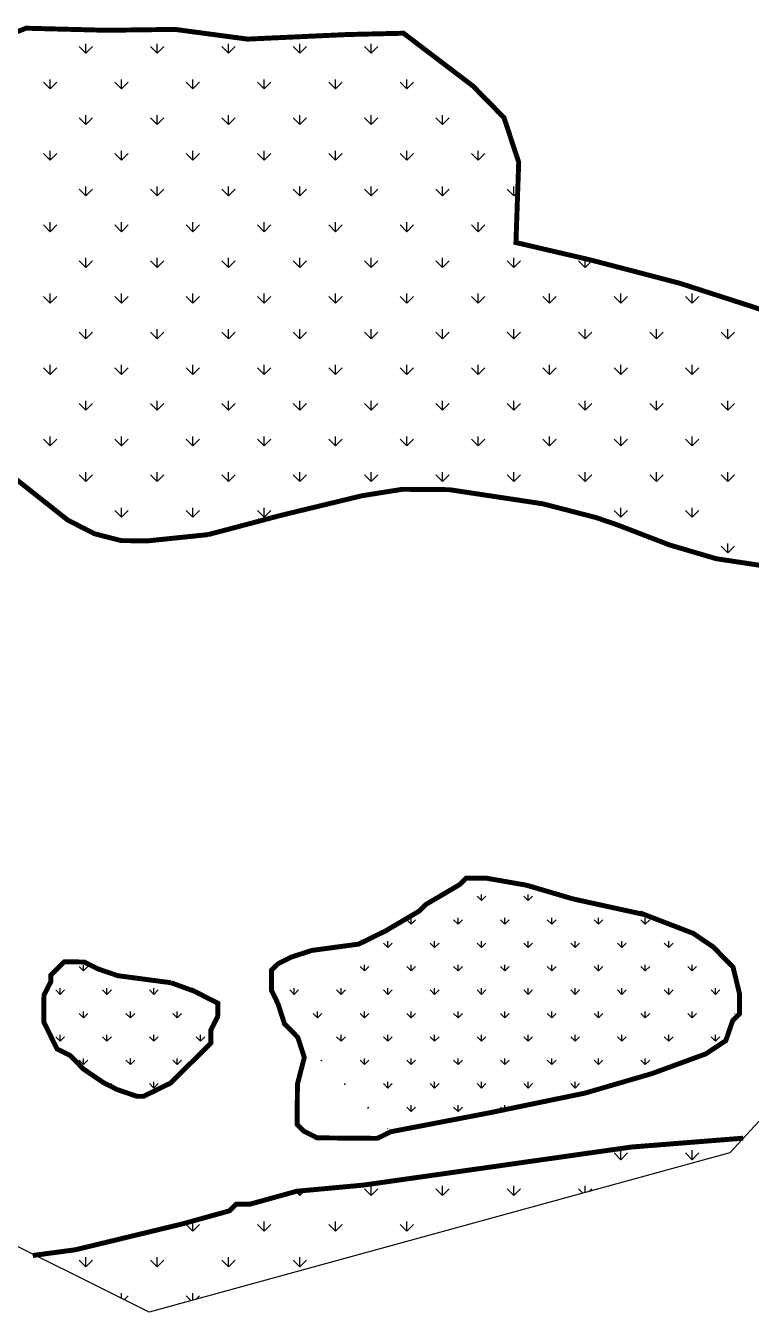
# Model space of a CAD drawing. Header units: metres. Extents: x 325786 to 333768, y 1808927 to 1815015.
# Drawn here: x 328727 to 329166, y 1808927 to 1809703 of the extents above; entities that cross this region are included whole.
import ezdxf

# ---------------------------------------------------------------- set-up
doc = ezdxf.new("R2010")
doc.units = ezdxf.units.M
doc.layers.add('MANGROOVES', color=112, linetype='Continuous')

msp = doc.modelspace()

# ---------------------------------------------------------------- linework, layer by layer
at = {"color": 3}
msp.add_lwpolyline([(330294.34, 1809420.5), (330205.8, 1809332.48), (330169.11, 1809296.01), (330052.66, 1809197.3), (329989, 1809161.42), (329940.66, 1809165.07), (329846.79, 1809149.6), (329332.14, 1809142.85), (329240.06, 1809117.34), (329152.68, 1809022.89), (328801.87, 1808926.59), (328591.05, 1809031.67)], dxfattribs=at)
at = {"layer": 'MANGROOVES', "linetype": 'Continuous'}
for p, q in [((328763.58, 1809686.85), (328759.54, 1809690.89)), ((328763.58, 1809686.84), (328763.58, 1809692.56)), ((328763.58, 1809686.85), (328767.63, 1809690.89)), ((328806.69, 1809686.85), (328802.65, 1809690.89)), ((328806.69, 1809686.84), (328806.69, 1809692.56)), ((328806.69, 1809686.85), (328810.73, 1809690.89)), ((328849.79, 1809686.85), (328845.75, 1809690.89)), ((328849.79, 1809686.84), (328849.79, 1809692.56)), ((328849.79, 1809686.85), (328853.84, 1809690.89)), ((328892.9, 1809686.85), (328888.86, 1809690.89)), ((328892.9, 1809686.84), (328892.9, 1809692.56)), ((328892.9, 1809686.85), (328896.94, 1809690.89)), ((328936.01, 1809686.85), (328931.96, 1809690.89)), ((328936.01, 1809686.84), (328936.01, 1809692.56)), ((328936.01, 1809686.85), (328940.05, 1809690.89)), ((328742.03, 1809665.29), (328742.03, 1809671.01)), ((328785.14, 1809665.29), (328785.14, 1809671.01)), ((328828.24, 1809665.29), (328828.24, 1809671.01)), ((328871.35, 1809665.29), (328871.35, 1809671.01)), ((328914.45, 1809665.29), (328914.45, 1809671.01)), ((328957.56, 1809665.29), (328957.56, 1809671.01)), ((328742.03, 1809665.29), (328737.99, 1809669.33)), ((328742.03, 1809665.29), (328746.07, 1809669.33)), ((328785.14, 1809665.29), (328781.1, 1809669.33)), ((328785.14, 1809665.29), (328789.18, 1809669.33)), ((328828.24, 1809665.29), (328824.2, 1809669.33)), ((328828.24, 1809665.29), (328832.28, 1809669.33)), ((328871.35, 1809665.29), (328867.31, 1809669.33)), ((328871.35, 1809665.29), (328875.39, 1809669.33)), ((328914.45, 1809665.29), (328910.41, 1809669.33)), ((328914.45, 1809665.29), (328918.49, 1809669.33)), ((328957.56, 1809665.29), (328953.52, 1809669.33)), ((328957.56, 1809665.29), (328961.6, 1809669.33)), ((328763.58, 1809643.74), (328759.54, 1809647.78)), ((328763.58, 1809643.74), (328763.58, 1809649.45)), ((328763.58, 1809643.74), (328767.63, 1809647.78)), ((328806.69, 1809643.74), (328802.65, 1809647.78)), ((328806.69, 1809643.74), (328806.69, 1809649.45)), ((328806.69, 1809643.74), (328810.73, 1809647.78)), ((328849.79, 1809643.74), (328845.75, 1809647.78)), ((328849.79, 1809643.74), (328849.79, 1809649.45)), ((328849.79, 1809643.74), (328853.84, 1809647.78)), ((328892.9, 1809643.74), (328888.86, 1809647.78)), ((328892.9, 1809643.74), (328892.9, 1809649.45)), ((328892.9, 1809643.74), (328896.94, 1809647.78)), ((328936.01, 1809643.74), (328931.96, 1809647.78)), ((328936.01, 1809643.74), (328936.01, 1809649.45)), ((328936.01, 1809643.74), (328940.05, 1809647.78)), ((328979.11, 1809643.74), (328975.07, 1809647.78)), ((328979.11, 1809643.74), (328979.11, 1809649.45)), ((328979.11, 1809643.74), (328983.15, 1809647.78)), ((328742.03, 1809622.19), (328737.99, 1809626.23)), ((328742.03, 1809622.19), (328742.03, 1809627.9)), ((328742.03, 1809622.19), (328746.07, 1809626.23)), ((328785.14, 1809622.19), (328781.1, 1809626.23)), ((328785.14, 1809622.19), (328785.14, 1809627.9)), ((328785.14, 1809622.19), (328789.18, 1809626.23)), ((328828.24, 1809622.19), (328824.2, 1809626.23)), ((328828.24, 1809622.19), (328828.24, 1809627.9)), ((328828.24, 1809622.19), (328832.28, 1809626.23)), ((328871.35, 1809622.19), (328867.31, 1809626.23)), ((328871.35, 1809622.19), (328871.35, 1809627.9)), ((328871.35, 1809622.19), (328875.39, 1809626.23)), ((328914.45, 1809622.19), (328910.41, 1809626.23)), ((328914.45, 1809622.19), (328914.45, 1809627.9)), ((328914.45, 1809622.19), (328918.49, 1809626.23)), ((328957.56, 1809622.19), (328953.52, 1809626.23)), ((328957.56, 1809622.19), (328957.56, 1809627.9)), ((328957.56, 1809622.19), (328961.6, 1809626.23)), ((329000.66, 1809622.19), (328996.62, 1809626.23)), ((329000.66, 1809622.19), (329000.66, 1809627.9)), ((329000.66, 1809622.19), (329004.7, 1809626.23)), ((328763.58, 1809600.63), (328759.54, 1809604.68)), ((328763.58, 1809600.63), (328763.58, 1809606.35)), ((328763.58, 1809600.63), (328767.63, 1809604.68)), ((328806.69, 1809600.63), (328802.65, 1809604.68)), ((328806.69, 1809600.63), (328806.69, 1809606.35)), ((328806.69, 1809600.63), (328810.73, 1809604.68)), ((328849.79, 1809600.63), (328845.75, 1809604.68)), ((328849.79, 1809600.63), (328849.79, 1809606.35)), ((328849.79, 1809600.63), (328853.84, 1809604.68)), ((328892.9, 1809600.63), (328888.86, 1809604.68)), ((328892.9, 1809600.63), (328892.9, 1809606.35)), ((328892.9, 1809600.63), (328896.94, 1809604.68)), ((328936.01, 1809600.63), (328931.96, 1809604.68)), ((328936.01, 1809600.63), (328936.01, 1809606.35)), ((328936.01, 1809600.63), (328940.05, 1809604.68)), ((328979.11, 1809600.63), (328975.07, 1809604.68)), ((328979.11, 1809600.63), (328979.11, 1809606.35)), ((328979.11, 1809600.63), (328983.15, 1809604.68)), ((329022.22, 1809600.63), (329018.17, 1809604.68)), ((329022.22, 1809600.63), (329022.22, 1809606.35)), ((329022.22, 1809600.63), (329024.53, 1809602.95)), ((328742.03, 1809579.08), (328742.03, 1809584.8)), ((328785.14, 1809579.08), (328785.14, 1809584.8)), ((328828.24, 1809579.08), (328828.24, 1809584.8)), ((328871.35, 1809579.08), (328871.35, 1809584.8)), ((328914.45, 1809579.08), (328914.45, 1809584.8)), ((328957.56, 1809579.08), (328957.56, 1809584.8)), ((329000.66, 1809579.08), (329000.66, 1809584.8)), ((328742.03, 1809579.08), (328737.99, 1809583.12)), ((328742.03, 1809579.08), (328746.07, 1809583.12)), ((328785.14, 1809579.08), (328781.1, 1809583.12)), ((328785.14, 1809579.08), (328789.18, 1809583.12)), ((328828.24, 1809579.08), (328824.2, 1809583.12)), ((328828.24, 1809579.08), (328832.28, 1809583.12)), ((328871.35, 1809579.08), (328867.31, 1809583.12)), ((328871.35, 1809579.08), (328875.39, 1809583.12)), ((328914.45, 1809579.08), (328910.41, 1809583.12)), ((328914.45, 1809579.08), (328918.49, 1809583.12)), ((328957.56, 1809579.08), (328953.52, 1809583.12)), ((328957.56, 1809579.08), (328961.6, 1809583.12)), ((329000.66, 1809579.08), (328996.62, 1809583.12)), ((329000.66, 1809579.08), (329004.7, 1809583.12)), ((328763.58, 1809557.53), (328759.54, 1809561.57)), ((328763.58, 1809557.53), (328763.58, 1809563.24)), ((328763.58, 1809557.53), (328767.63, 1809561.57)), ((328806.69, 1809557.53), (328802.65, 1809561.57)), ((328806.69, 1809557.53), (328806.69, 1809563.24)), ((328806.69, 1809557.53), (328810.73, 1809561.57)), ((328849.79, 1809557.53), (328845.75, 1809561.57)), ((328849.79, 1809557.53), (328849.79, 1809563.24)), ((328849.79, 1809557.53), (328853.84, 1809561.57)), ((328892.9, 1809557.53), (328888.86, 1809561.57)), ((328892.9, 1809557.53), (328892.9, 1809563.24)), ((328892.9, 1809557.53), (328896.94, 1809561.57)), ((328936.01, 1809557.53), (328931.96, 1809561.57)), ((328936.01, 1809557.53), (328936.01, 1809563.24)), ((328936.01, 1809557.53), (328940.05, 1809561.57)), ((328979.11, 1809557.53), (328975.07, 1809561.57)), ((328979.11, 1809557.53), (328979.11, 1809563.24)), ((328979.11, 1809557.53), (328983.15, 1809561.57)), ((329022.22, 1809557.53), (329018.17, 1809561.57)), ((329022.22, 1809557.53), (329022.22, 1809563.24)), ((329022.22, 1809557.53), (329026.26, 1809561.57)), ((329065.32, 1809557.53), (329061.28, 1809561.57)), ((329065.32, 1809557.53), (329065.32, 1809562.77)), ((329065.32, 1809557.53), (329069.36, 1809561.57)), ((328742.03, 1809535.98), (328737.99, 1809540.02)), ((328742.03, 1809535.98), (328742.03, 1809541.69)), ((328742.03, 1809535.98), (328746.07, 1809540.02)), ((328785.14, 1809535.98), (328781.1, 1809540.02)), ((328785.14, 1809535.98), (328785.14, 1809541.69)), ((328785.14, 1809535.98), (328789.18, 1809540.02)), ((328828.24, 1809535.98), (328824.2, 1809540.02)), ((328828.24, 1809535.98), (328828.24, 1809541.69)), ((328828.24, 1809535.98), (328832.28, 1809540.02)), ((328871.35, 1809535.98), (328867.31, 1809540.02)), ((328871.35, 1809535.98), (328871.35, 1809541.69)), ((328871.35, 1809535.98), (328875.39, 1809540.02)), ((328914.45, 1809535.98), (328910.41, 1809540.02)), ((328914.45, 1809535.98), (328914.45, 1809541.69)), ((328914.45, 1809535.98), (328918.49, 1809540.02)), ((328957.56, 1809535.98), (328953.52, 1809540.02)), ((328957.56, 1809535.98), (328957.56, 1809541.69)), ((328957.56, 1809535.98), (328961.6, 1809540.02)), ((329000.66, 1809535.98), (328996.62, 1809540.02)), ((329000.66, 1809535.98), (329000.66, 1809541.69)), ((329000.66, 1809535.98), (329004.7, 1809540.02)), ((329043.77, 1809535.98), (329039.73, 1809540.02)), ((329043.77, 1809535.98), (329043.77, 1809541.69)), ((329043.77, 1809535.98), (329047.81, 1809540.02)), ((329086.87, 1809535.98), (329082.83, 1809540.02)), ((329086.87, 1809535.98), (329086.87, 1809541.69)), ((329086.87, 1809535.98), (329090.91, 1809540.02)), ((329129.98, 1809535.98), (329125.94, 1809540.02)), ((329129.98, 1809535.98), (329129.98, 1809541.69)), ((329129.98, 1809535.98), (329134.02, 1809540.02)), ((328763.58, 1809514.42), (328759.54, 1809518.47)), ((328763.58, 1809514.42), (328763.58, 1809520.14)), ((328763.58, 1809514.42), (328767.63, 1809518.47)), ((328806.69, 1809514.42), (328802.65, 1809518.47)), ((328806.69, 1809514.42), (328806.69, 1809520.14)), ((328806.69, 1809514.42), (328810.73, 1809518.47)), ((328849.79, 1809514.42), (328845.75, 1809518.47)), ((328849.79, 1809514.42), (328849.79, 1809520.14)), ((328849.79, 1809514.42), (328853.84, 1809518.47)), ((328892.9, 1809514.42), (328888.86, 1809518.47)), ((328892.9, 1809514.42), (328892.9, 1809520.14)), ((328892.9, 1809514.42), (328896.94, 1809518.47)), ((328936.01, 1809514.42), (328931.96, 1809518.47)), ((328936.01, 1809514.42), (328936.01, 1809520.14)), ((328936.01, 1809514.42), (328940.05, 1809518.47)), ((328979.11, 1809514.42), (328975.07, 1809518.47)), ((328979.11, 1809514.42), (328979.11, 1809520.14)), ((328979.11, 1809514.42), (328983.15, 1809518.47)), ((329022.22, 1809514.42), (329018.17, 1809518.47)), ((329022.22, 1809514.42), (329022.22, 1809520.14)), ((329022.22, 1809514.42), (329026.26, 1809518.47)), ((329065.32, 1809514.42), (329061.28, 1809518.47)), ((329065.32, 1809514.42), (329065.32, 1809520.14)), ((329065.32, 1809514.42), (329069.36, 1809518.47)), ((329108.43, 1809514.42), (329104.39, 1809518.47)), ((329108.43, 1809514.42), (329108.43, 1809520.14)), ((329108.43, 1809514.42), (329112.47, 1809518.47)), ((329151.53, 1809514.42), (329147.49, 1809518.47)), ((329151.53, 1809514.42), (329151.53, 1809520.14)), ((329151.53, 1809514.42), (329155.57, 1809518.47)), ((328742.03, 1809492.87), (328737.99, 1809496.91)), ((328742.03, 1809492.87), (328742.03, 1809498.59)), ((328742.03, 1809492.87), (328746.07, 1809496.91)), ((328785.14, 1809492.87), (328781.1, 1809496.91)), ((328785.14, 1809492.87), (328785.14, 1809498.59)), ((328785.14, 1809492.87), (328789.18, 1809496.91)), ((328828.24, 1809492.87), (328824.2, 1809496.91)), ((328828.24, 1809492.87), (328828.24, 1809498.59)), ((328828.24, 1809492.87), (328832.28, 1809496.91)), ((328871.35, 1809492.87), (328867.31, 1809496.91)), ((328871.35, 1809492.87), (328871.35, 1809498.59)), ((328871.35, 1809492.87), (328875.39, 1809496.91)), ((328914.45, 1809492.87), (328910.41, 1809496.91)), ((328914.45, 1809492.87), (328914.45, 1809498.59)), ((328914.45, 1809492.87), (328918.49, 1809496.91)), ((328957.56, 1809492.87), (328953.52, 1809496.91)), ((328957.56, 1809492.87), (328957.56, 1809498.59)), ((328957.56, 1809492.87), (328961.6, 1809496.91)), ((329000.66, 1809492.87), (328996.62, 1809496.91)), ((329000.66, 1809492.87), (329000.66, 1809498.59)), ((329000.66, 1809492.87), (329004.7, 1809496.91)), ((329043.77, 1809492.87), (329039.73, 1809496.91)), ((329043.77, 1809492.87), (329043.77, 1809498.59)), ((329043.77, 1809492.87), (329047.81, 1809496.91)), ((329086.87, 1809492.87), (329082.83, 1809496.91)), ((329086.87, 1809492.87), (329086.87, 1809498.59)), ((329086.87, 1809492.87), (329090.91, 1809496.91)), ((329129.98, 1809492.87), (329125.94, 1809496.91)), ((329129.98, 1809492.87), (329129.98, 1809498.59)), ((329129.98, 1809492.87), (329134.02, 1809496.91)), ((328763.58, 1809471.32), (328763.58, 1809477.03)), ((328806.69, 1809471.32), (328806.69, 1809477.03)), ((328849.79, 1809471.32), (328849.79, 1809477.03)), ((328892.9, 1809471.32), (328892.9, 1809477.03)), ((328936.01, 1809471.32), (328936.01, 1809477.03)), ((328979.11, 1809471.32), (328979.11, 1809477.03)), ((329022.22, 1809471.32), (329022.22, 1809477.03)), ((329065.32, 1809471.32), (329065.32, 1809477.03)), ((329108.43, 1809471.32), (329108.43, 1809477.03)), ((329151.53, 1809471.32), (329151.53, 1809477.03)), ((328763.58, 1809471.32), (328759.54, 1809475.36)), ((328763.58, 1809471.32), (328767.63, 1809475.36)), ((328806.69, 1809471.32), (328802.65, 1809475.36)), ((328806.69, 1809471.32), (328810.73, 1809475.36)), ((328849.79, 1809471.32), (328845.75, 1809475.36)), ((328849.79, 1809471.32), (328853.84, 1809475.36)), ((328892.9, 1809471.32), (328888.86, 1809475.36)), ((328892.9, 1809471.32), (328896.94, 1809475.36)), ((328936.01, 1809471.32), (328931.96, 1809475.36)), ((328936.01, 1809471.32), (328940.05, 1809475.36)), ((328979.11, 1809471.32), (328975.07, 1809475.36)), ((328979.11, 1809471.32), (328983.15, 1809475.36)), ((329022.22, 1809471.32), (329018.17, 1809475.36)), ((329022.22, 1809471.32), (329026.26, 1809475.36)), ((329065.32, 1809471.32), (329061.28, 1809475.36)), ((329065.32, 1809471.32), (329069.36, 1809475.36)), ((329108.43, 1809471.32), (329104.39, 1809475.36)), ((329108.43, 1809471.32), (329112.47, 1809475.36)), ((329151.53, 1809471.32), (329147.49, 1809475.36)), ((329151.53, 1809471.32), (329155.57, 1809475.36)), ((328742.03, 1809449.77), (328737.99, 1809453.81)), ((328742.03, 1809449.77), (328742.03, 1809455.48)), ((328742.03, 1809449.77), (328746.07, 1809453.81)), ((328785.14, 1809449.77), (328781.1, 1809453.81)), ((328785.14, 1809449.77), (328785.14, 1809455.48)), ((328785.14, 1809449.77), (328789.18, 1809453.81)), ((328828.24, 1809449.77), (328824.2, 1809453.81)), ((328828.24, 1809449.77), (328828.24, 1809455.48)), ((328828.24, 1809449.77), (328832.28, 1809453.81)), ((328871.35, 1809449.77), (328867.31, 1809453.81)), ((328871.35, 1809449.77), (328871.35, 1809455.48)), ((328871.35, 1809449.77), (328875.39, 1809453.81)), ((328914.45, 1809449.77), (328910.41, 1809453.81)), ((328914.45, 1809449.77), (328914.45, 1809455.48)), ((328914.45, 1809449.77), (328918.49, 1809453.81)), ((328957.56, 1809449.77), (328953.52, 1809453.81)), ((328957.56, 1809449.77), (328957.56, 1809455.48)), ((328957.56, 1809449.77), (328961.6, 1809453.81)), ((329000.66, 1809449.77), (328996.62, 1809453.81)), ((329000.66, 1809449.77), (329000.66, 1809455.48)), ((329000.66, 1809449.77), (329004.7, 1809453.81)), ((329043.77, 1809449.77), (329039.73, 1809453.81)), ((329043.77, 1809449.77), (329043.77, 1809455.48)), ((329043.77, 1809449.77), (329047.81, 1809453.81)), ((329086.87, 1809449.77), (329082.83, 1809453.81)), ((329086.87, 1809449.77), (329086.87, 1809455.48)), ((329086.87, 1809449.77), (329090.91, 1809453.81)), ((329129.98, 1809449.77), (329125.94, 1809453.81)), ((329129.98, 1809449.77), (329129.98, 1809455.48)), ((329129.98, 1809449.77), (329134.02, 1809453.81)), ((328763.58, 1809428.21), (328759.54, 1809432.25)), ((328763.58, 1809428.21), (328763.58, 1809433.93)), ((328763.58, 1809428.21), (328767.63, 1809432.25)), ((328806.69, 1809428.21), (328802.65, 1809432.25)), ((328806.69, 1809428.21), (328806.69, 1809433.93)), ((328806.69, 1809428.21), (328810.73, 1809432.25)), ((328849.79, 1809428.21), (328845.75, 1809432.25)), ((328849.79, 1809428.21), (328849.79, 1809433.93)), ((328849.79, 1809428.21), (328853.84, 1809432.25)), ((328892.9, 1809428.21), (328888.86, 1809432.25)), ((328892.9, 1809428.21), (328892.9, 1809433.93)), ((328892.9, 1809428.21), (328896.94, 1809432.25)), ((328936.01, 1809428.21), (328931.96, 1809432.25)), ((328936.01, 1809428.21), (328936.01, 1809433.93)), ((328936.01, 1809428.21), (328940.05, 1809432.25)), ((328979.11, 1809428.21), (328975.07, 1809432.25)), ((328979.11, 1809428.21), (328979.11, 1809433.93)), ((328979.11, 1809428.21), (328983.15, 1809432.25)), ((329022.22, 1809428.21), (329018.17, 1809432.25)), ((329022.22, 1809428.21), (329022.22, 1809433.93)), ((329022.22, 1809428.21), (329026.26, 1809432.25)), ((329065.32, 1809428.21), (329061.28, 1809432.25)), ((329065.32, 1809428.21), (329065.32, 1809433.93)), ((329065.32, 1809428.21), (329069.36, 1809432.25)), ((329108.43, 1809428.21), (329104.39, 1809432.25)), ((329108.43, 1809428.21), (329108.43, 1809433.93)), ((329108.43, 1809428.21), (329112.47, 1809432.25)), ((329151.53, 1809428.21), (329147.49, 1809432.25)), ((329151.53, 1809428.21), (329151.53, 1809433.93)), ((329151.53, 1809428.21), (329155.57, 1809432.25)), ((328745.77, 1809410.39), (328746.07, 1809410.7)), ((328785.14, 1809406.66), (328781.1, 1809410.7)), ((328785.14, 1809406.66), (328785.14, 1809412.38)), ((328785.14, 1809406.66), (328789.18, 1809410.7)), ((328828.24, 1809406.66), (328824.2, 1809410.7)), ((328828.24, 1809406.66), (328828.24, 1809412.38)), ((328828.24, 1809406.66), (328832.28, 1809410.7)), ((328871.35, 1809406.66), (328867.31, 1809410.7)), ((328871.35, 1809406.66), (328871.35, 1809412.38)), ((328871.35, 1809406.66), (328875.39, 1809410.7)), ((329086.87, 1809406.66), (329082.83, 1809410.7)), ((329086.87, 1809406.66), (329086.87, 1809412.38)), ((329086.87, 1809406.66), (329090.91, 1809410.7)), ((329129.98, 1809406.66), (329125.94, 1809410.7)), ((329129.98, 1809406.66), (329129.98, 1809412.38)), ((329129.98, 1809406.66), (329134.02, 1809410.7)), ((329151.53, 1809385.11), (329151.53, 1809390.82)), ((329151.53, 1809385.11), (329147.49, 1809389.15)), ((329151.53, 1809385.11), (329155.57, 1809389.15)), ((329002.64, 1809175.13), (328999.99, 1809177.78)), ((329002.64, 1809175.13), (329002.64, 1809178.88)), ((329002.64, 1809175.13), (329005.29, 1809177.78)), ((329030.93, 1809175.13), (329028.28, 1809177.78)), ((329030.93, 1809175.13), (329030.93, 1809178.88)), ((329030.93, 1809175.13), (329033.58, 1809177.78)), ((329059.21, 1809175.13), (329058.21, 1809176.13)), ((329059.21, 1809175.13), (329059.21, 1809175.92)), ((329059.21, 1809175.13), (329059.87, 1809175.78)), ((328960.22, 1809160.98), (328957.57, 1809163.64)), ((328960.22, 1809160.98), (328960.22, 1809164.73)), ((328960.22, 1809160.98), (328962.87, 1809163.64)), ((328988.5, 1809160.98), (328985.85, 1809163.64)), ((328988.5, 1809160.98), (328988.5, 1809164.73)), ((328988.5, 1809160.98), (328991.15, 1809163.64)), ((329016.79, 1809160.98), (329014.13, 1809163.64)), ((329016.79, 1809160.98), (329016.79, 1809164.73)), ((329016.79, 1809160.98), (329019.44, 1809163.64)), ((329045.07, 1809160.98), (329042.42, 1809163.64)), ((329045.07, 1809160.98), (329045.07, 1809164.73)), ((329045.07, 1809160.98), (329047.72, 1809163.64)), ((329073.35, 1809160.98), (329070.7, 1809163.64)), ((329073.35, 1809160.98), (329073.35, 1809164.73)), ((329073.35, 1809160.98), (329076.01, 1809163.64)), ((329101.64, 1809160.98), (329098.99, 1809163.64)), ((329101.64, 1809160.98), (329101.64, 1809164.73)), ((329101.64, 1809160.98), (329104.29, 1809163.64)), ((328946.07, 1809146.84), (328943.42, 1809149.49)), ((328946.07, 1809146.84), (328946.07, 1809150.59)), ((328946.07, 1809146.84), (328948.73, 1809149.49)), ((328974.36, 1809146.84), (328971.71, 1809149.49)), ((328974.36, 1809146.84), (328974.36, 1809150.59)), ((328974.36, 1809146.84), (328977.01, 1809149.49)), ((329002.64, 1809146.84), (328999.99, 1809149.49)), ((329002.64, 1809146.84), (329002.64, 1809150.59)), ((329002.64, 1809146.84), (329005.29, 1809149.49)), ((329030.93, 1809146.84), (329028.28, 1809149.49)), ((329030.93, 1809146.84), (329030.93, 1809150.59)), ((329030.93, 1809146.84), (329033.58, 1809149.49)), ((329059.21, 1809146.84), (329056.56, 1809149.49)), ((329059.21, 1809146.84), (329059.21, 1809150.59)), ((329059.21, 1809146.84), (329061.86, 1809149.49)), ((329087.5, 1809146.84), (329084.84, 1809149.49)), ((329087.5, 1809146.84), (329087.5, 1809150.59)), ((329087.5, 1809146.84), (329090.15, 1809149.49)), ((329115.78, 1809146.84), (329113.13, 1809149.49)), ((329115.78, 1809146.84), (329115.78, 1809150.59)), ((329115.78, 1809146.84), (329118.43, 1809149.49)), ((328762.23, 1809132.7), (328759.58, 1809135.35)), ((328762.23, 1809132.7), (328762.23, 1809136.45)), ((328762.23, 1809132.7), (328764.88, 1809135.35)), ((328931.93, 1809132.7), (328929.28, 1809135.35)), ((328931.93, 1809132.7), (328931.93, 1809136.45)), ((328931.93, 1809132.7), (328934.58, 1809135.35)), ((328960.22, 1809132.7), (328957.57, 1809135.35)), ((328960.22, 1809132.7), (328960.22, 1809136.45)), ((328960.22, 1809132.7), (328962.87, 1809135.35)), ((328988.5, 1809132.7), (328985.85, 1809135.35)), ((328988.5, 1809132.7), (328988.5, 1809136.45)), ((328988.5, 1809132.7), (328991.15, 1809135.35)), ((329016.79, 1809132.7), (329014.13, 1809135.35)), ((329016.79, 1809132.7), (329016.79, 1809136.45)), ((329016.79, 1809132.7), (329019.44, 1809135.35)), ((329045.07, 1809132.7), (329042.42, 1809135.35)), ((329045.07, 1809132.7), (329045.07, 1809136.45)), ((329045.07, 1809132.7), (329047.72, 1809135.35)), ((329073.35, 1809132.7), (329070.7, 1809135.35)), ((329073.35, 1809132.7), (329073.35, 1809136.45)), ((329073.35, 1809132.7), (329076.01, 1809135.35)), ((329101.64, 1809132.7), (329098.99, 1809135.35)), ((329101.64, 1809132.7), (329101.64, 1809136.45)), ((329101.64, 1809132.7), (329104.29, 1809135.35)), ((329129.92, 1809132.7), (329127.27, 1809135.35)), ((329129.92, 1809132.7), (329129.92, 1809136.45)), ((329129.92, 1809132.7), (329132.57, 1809135.35)), ((328748.08, 1809118.56), (328745.43, 1809121.21)), ((328748.08, 1809118.56), (328748.08, 1809122.31)), ((328748.08, 1809118.56), (328750.74, 1809121.21)), ((328776.37, 1809118.56), (328773.72, 1809121.21)), ((328776.37, 1809118.56), (328776.37, 1809122.31)), ((328776.37, 1809118.56), (328779.02, 1809121.21)), ((328804.65, 1809118.56), (328802, 1809121.21)), ((328804.65, 1809118.56), (328804.65, 1809122.31)), ((328804.65, 1809118.56), (328807.3, 1809121.21)), ((328889.51, 1809118.56), (328886.85, 1809121.21)), ((328889.51, 1809118.56), (328889.51, 1809122.31)), ((328889.51, 1809118.56), (328892.16, 1809121.21)), ((328917.79, 1809118.56), (328915.14, 1809121.21)), ((328917.79, 1809118.56), (328917.79, 1809122.31)), ((328917.79, 1809118.56), (328920.44, 1809121.21)), ((328946.07, 1809118.56), (328943.42, 1809121.21)), ((328946.07, 1809118.56), (328946.07, 1809122.31)), ((328946.07, 1809118.56), (328948.73, 1809121.21)), ((328974.36, 1809118.56), (328971.71, 1809121.21)), ((328974.36, 1809118.56), (328974.36, 1809122.31)), ((328974.36, 1809118.56), (328977.01, 1809121.21)), ((329002.64, 1809118.56), (328999.99, 1809121.21)), ((329002.64, 1809118.56), (329002.64, 1809122.31)), ((329002.64, 1809118.56), (329005.29, 1809121.21)), ((329030.93, 1809118.56), (329028.28, 1809121.21)), ((329030.93, 1809118.56), (329030.93, 1809122.31)), ((329030.93, 1809118.56), (329033.58, 1809121.21)), ((329059.21, 1809118.56), (329056.56, 1809121.21)), ((329059.21, 1809118.56), (329059.21, 1809122.31)), ((329059.21, 1809118.56), (329061.86, 1809121.21)), ((329087.5, 1809118.56), (329084.84, 1809121.21)), ((329087.5, 1809118.56), (329087.5, 1809122.31)), ((329087.5, 1809118.56), (329090.15, 1809121.21)), ((329115.78, 1809118.56), (329113.13, 1809121.21)), ((329115.78, 1809118.56), (329115.78, 1809122.31)), ((329115.78, 1809118.56), (329118.43, 1809121.21)), ((329144.06, 1809118.56), (329141.41, 1809121.21)), ((329144.06, 1809118.56), (329144.06, 1809122.31)), ((329144.06, 1809118.56), (329146.72, 1809121.21)), ((328762.23, 1809104.42), (328759.58, 1809107.07)), ((328762.23, 1809104.42), (328762.23, 1809108.17)), ((328762.23, 1809104.42), (328764.88, 1809107.07)), ((328790.51, 1809104.42), (328787.86, 1809107.07)), ((328790.51, 1809104.42), (328790.51, 1809108.17)), ((328790.51, 1809104.42), (328793.16, 1809107.07)), ((328818.8, 1809104.42), (328816.14, 1809107.07)), ((328818.8, 1809104.42), (328818.8, 1809108.17)), ((328818.8, 1809104.42), (328821.45, 1809107.07)), ((328903.65, 1809104.42), (328901, 1809107.07)), ((328903.65, 1809104.42), (328903.65, 1809108.17)), ((328903.65, 1809104.42), (328906.3, 1809107.07)), ((328931.93, 1809104.42), (328929.28, 1809107.07)), ((328931.93, 1809104.42), (328931.93, 1809108.17)), ((328931.93, 1809104.42), (328934.58, 1809107.07)), ((328960.22, 1809104.42), (328957.57, 1809107.07)), ((328960.22, 1809104.42), (328960.22, 1809108.17)), ((328960.22, 1809104.42), (328962.87, 1809107.07)), ((328988.5, 1809104.42), (328985.85, 1809107.07)), ((328988.5, 1809104.42), (328988.5, 1809108.17)), ((328988.5, 1809104.42), (328991.15, 1809107.07)), ((329016.79, 1809104.42), (329014.13, 1809107.07)), ((329016.79, 1809104.42), (329016.79, 1809108.17)), ((329016.79, 1809104.42), (329019.44, 1809107.07)), ((329045.07, 1809104.42), (329042.42, 1809107.07)), ((329045.07, 1809104.42), (329045.07, 1809108.17)), ((329045.07, 1809104.42), (329047.72, 1809107.07)), ((329073.35, 1809104.42), (329070.7, 1809107.07)), ((329073.35, 1809104.42), (329073.35, 1809108.17)), ((329073.35, 1809104.42), (329076.01, 1809107.07)), ((329101.64, 1809104.42), (329098.99, 1809107.07)), ((329101.64, 1809104.42), (329101.64, 1809108.17)), ((329101.64, 1809104.42), (329104.29, 1809107.07)), ((329129.92, 1809104.42), (329127.27, 1809107.07)), ((329129.92, 1809104.42), (329129.92, 1809108.17)), ((329129.92, 1809104.42), (329132.57, 1809107.07)), ((329155.83, 1809106.79), (329155.55, 1809107.07)), ((328748.08, 1809090.27), (328745.43, 1809092.92)), ((328748.08, 1809090.27), (328748.08, 1809094.02)), ((328748.08, 1809090.27), (328750.74, 1809092.92)), ((328776.37, 1809090.27), (328773.72, 1809092.92)), ((328776.37, 1809090.27), (328776.37, 1809094.02)), ((328776.37, 1809090.27), (328779.02, 1809092.92)), ((328804.65, 1809090.27), (328802, 1809092.92)), ((328804.65, 1809090.27), (328804.65, 1809094.02)), ((328804.65, 1809090.27), (328807.3, 1809092.92)), ((328832.94, 1809090.27), (328830.29, 1809092.92)), ((328832.94, 1809090.27), (328832.94, 1809094.02)), ((328832.94, 1809090.27), (328835.59, 1809092.92)), ((328891.76, 1809092.52), (328892.16, 1809092.92)), ((328917.79, 1809090.27), (328915.14, 1809092.92)), ((328917.79, 1809090.27), (328917.79, 1809094.02)), ((328917.79, 1809090.27), (328920.44, 1809092.92)), ((328946.07, 1809090.27), (328943.42, 1809092.92)), ((328946.07, 1809090.27), (328946.07, 1809094.02)), ((328946.07, 1809090.27), (328948.73, 1809092.92)), ((328974.36, 1809090.27), (328971.71, 1809092.92)), ((328974.36, 1809090.27), (328974.36, 1809094.02)), ((328974.36, 1809090.27), (328977.01, 1809092.92)), ((329002.64, 1809090.27), (328999.99, 1809092.92)), ((329002.64, 1809090.27), (329002.64, 1809094.02)), ((329002.64, 1809090.27), (329005.29, 1809092.92)), ((329030.93, 1809090.27), (329028.28, 1809092.92)), ((329030.93, 1809090.27), (329030.93, 1809094.02)), ((329030.93, 1809090.27), (329033.58, 1809092.92)), ((329059.21, 1809090.27), (329056.56, 1809092.92)), ((329059.21, 1809090.27), (329059.21, 1809094.02)), ((329059.21, 1809090.27), (329061.86, 1809092.92)), ((329087.5, 1809090.27), (329084.84, 1809092.92)), ((329087.5, 1809090.27), (329087.5, 1809094.02)), ((329087.5, 1809090.27), (329090.15, 1809092.92)), ((329115.78, 1809090.27), (329113.13, 1809092.92)), ((329115.78, 1809090.27), (329115.78, 1809094.02)), ((329115.78, 1809090.27), (329118.43, 1809092.92)), ((329144.06, 1809090.27), (329141.41, 1809092.92)), ((329144.06, 1809090.27), (329144.06, 1809094.02)), ((329144.06, 1809090.27), (329146.72, 1809092.92)), ((328762.23, 1809076.13), (328762.23, 1809079.88)), ((328790.51, 1809076.13), (328790.51, 1809079.88)), ((328818.8, 1809076.13), (328818.8, 1809079.88)), ((328931.93, 1809076.13), (328931.93, 1809079.88)), ((328960.22, 1809076.13), (328960.22, 1809079.88)), ((328988.5, 1809076.13), (328988.5, 1809079.88)), ((329016.79, 1809076.13), (329016.79, 1809079.88)), ((329045.07, 1809076.13), (329045.07, 1809079.88)), ((329073.35, 1809076.13), (329073.35, 1809079.88)), ((329101.64, 1809076.13), (329101.64, 1809079.88)), ((329129.92, 1809079.59), (329129.92, 1809079.88)), ((328762.23, 1809076.13), (328759.58, 1809078.78)), ((328762.23, 1809076.13), (328764.88, 1809078.78)), ((328790.51, 1809076.13), (328787.86, 1809078.78)), ((328790.51, 1809076.13), (328793.16, 1809078.78)), ((328818.8, 1809076.13), (328816.14, 1809078.78)), ((328818.8, 1809076.13), (328821.45, 1809078.78)), ((328905.79, 1809078.27), (328906.3, 1809078.78)), ((328931.93, 1809076.13), (328929.28, 1809078.78)), ((328931.93, 1809076.13), (328934.58, 1809078.78)), ((328960.22, 1809076.13), (328957.57, 1809078.78)), ((328960.22, 1809076.13), (328962.87, 1809078.78)), ((328988.5, 1809076.13), (328985.85, 1809078.78)), ((328988.5, 1809076.13), (328991.15, 1809078.78)), ((329016.79, 1809076.13), (329014.13, 1809078.78)), ((329016.79, 1809076.13), (329019.44, 1809078.78)), ((329045.07, 1809076.13), (329042.42, 1809078.78)), ((329045.07, 1809076.13), (329047.72, 1809078.78)), ((329073.35, 1809076.13), (329070.7, 1809078.78)), ((329073.35, 1809076.13), (329076.01, 1809078.78)), ((329101.64, 1809076.13), (329098.99, 1809078.78)), ((329101.64, 1809076.13), (329104.29, 1809078.78)), ((329127.39, 1809078.66), (329127.27, 1809078.78)), ((328776.37, 1809064.17), (328776.37, 1809065.74)), ((328777.81, 1809063.43), (328779.02, 1809064.64)), ((328804.65, 1809061.99), (328802, 1809064.64)), ((328804.65, 1809061.99), (328804.65, 1809065.74)), ((328804.65, 1809061.99), (328807.3, 1809064.64)), ((328919.82, 1809064.01), (328920.44, 1809064.64)), ((328946.07, 1809061.99), (328943.42, 1809064.64)), ((328946.07, 1809061.99), (328946.07, 1809065.74)), ((328946.07, 1809061.99), (328948.73, 1809064.64)), ((328974.36, 1809061.99), (328971.71, 1809064.64)), ((328974.36, 1809061.99), (328974.36, 1809065.74)), ((328974.36, 1809061.99), (328977.01, 1809064.64)), ((329002.64, 1809061.99), (328999.99, 1809064.64)), ((329002.64, 1809061.99), (329002.64, 1809065.74)), ((329002.64, 1809061.99), (329005.29, 1809064.64)), ((329030.93, 1809061.99), (329028.28, 1809064.64)), ((329030.93, 1809061.99), (329030.93, 1809065.74)), ((329030.93, 1809061.99), (329033.58, 1809064.64)), ((329059.21, 1809061.99), (329056.56, 1809064.64)), ((329059.21, 1809061.99), (329059.21, 1809065.74)), ((329059.21, 1809061.99), (329061.86, 1809064.64)), ((329084.85, 1809064.64), (329084.84, 1809064.64)), ((329087.5, 1809065.41), (329087.5, 1809065.74)), ((328933.84, 1809049.76), (328934.58, 1809050.5)), ((328960.22, 1809047.85), (328957.57, 1809050.5)), ((328960.22, 1809047.85), (328960.22, 1809051.6)), ((328960.22, 1809047.85), (328962.87, 1809050.5)), ((328988.5, 1809047.85), (328985.85, 1809050.5)), ((328988.5, 1809047.85), (328988.5, 1809051.6)), ((328988.5, 1809047.85), (328991.15, 1809050.5)), ((329015.88, 1809048.75), (329014.13, 1809050.5)), ((329016.79, 1809048.93), (329016.79, 1809051.6)), ((329018.15, 1809049.22), (329019.44, 1809050.5)), ((328946.07, 1809037.33), (328946.07, 1809037.46)), ((328947.99, 1809035.62), (328948.73, 1809036.36)), ((329043.77, 1809018.71), (329043.23, 1809019.26)), ((329043.77, 1809018.71), (329044.49, 1809019.44)), ((329043.77, 1809018.71), (329043.77, 1809019.33)), ((329086.87, 1809018.71), (329082.83, 1809022.76)), ((329086.87, 1809018.71), (329086.87, 1809024.43)), ((329086.87, 1809018.71), (329090.91, 1809022.76)), ((329129.98, 1809018.71), (329125.94, 1809022.76)), ((329129.98, 1809018.71), (329129.98, 1809024.43)), ((329129.98, 1809018.71), (329134.02, 1809022.76)), ((328936.01, 1808997.16), (328936.01, 1809002.88)), ((328979.11, 1808997.16), (328979.11, 1809002.88)), ((329022.22, 1808997.16), (329022.22, 1809002.88)), ((329065.32, 1808998.9), (329065.32, 1809002.88)), ((328892.9, 1808997.16), (328890.52, 1808999.54)), ((328892.9, 1808997.16), (328895.85, 1809000.11)), ((328892.9, 1808997.16), (328892.9, 1808999.84)), ((328936.01, 1808997.16), (328931.96, 1809001.2)), ((328936.01, 1808997.16), (328940.05, 1809001.2)), ((328979.11, 1808997.16), (328975.07, 1809001.2)), ((328979.11, 1808997.16), (328983.15, 1809001.2)), ((329022.22, 1808997.16), (329018.17, 1809001.2)), ((329022.22, 1808997.16), (329026.26, 1809001.2)), ((329063.95, 1808998.53), (329061.28, 1809001.2)), ((329067.72, 1808999.56), (329069.36, 1809001.2)), ((328828.24, 1808975.61), (328824.2, 1808979.65)), ((328828.24, 1808975.61), (328828.24, 1808981.32)), ((328828.24, 1808975.61), (328832.28, 1808979.65)), ((328871.35, 1808975.61), (328867.31, 1808979.65)), ((328871.35, 1808975.61), (328871.35, 1808981.32)), ((328871.35, 1808975.61), (328875.39, 1808979.65)), ((328914.45, 1808975.61), (328910.41, 1808979.65)), ((328914.45, 1808975.61), (328914.45, 1808981.32)), ((328914.45, 1808975.61), (328918.49, 1808979.65)), ((328957.56, 1808975.61), (328953.52, 1808979.65)), ((328957.56, 1808975.61), (328957.56, 1808981.32)), ((328957.56, 1808975.61), (328961.6, 1808979.65)), ((329000.66, 1808981.16), (329000.66, 1808981.32)), ((328763.58, 1808954.06), (328759.54, 1808958.1)), ((328763.58, 1808954.06), (328763.58, 1808959.77)), ((328763.58, 1808954.06), (328767.63, 1808958.1)), ((328806.69, 1808954.06), (328802.65, 1808958.1)), ((328806.69, 1808954.06), (328806.69, 1808959.77)), ((328806.69, 1808954.06), (328810.73, 1808958.1)), ((328849.79, 1808954.06), (328845.75, 1808958.1)), ((328849.79, 1808954.06), (328849.79, 1808959.77)), ((328849.79, 1808954.06), (328853.84, 1808958.1)), ((328892.9, 1808954.06), (328888.86, 1808958.1)), ((328892.9, 1808954.06), (328892.9, 1808959.77)), ((328892.9, 1808954.06), (328896.94, 1808958.1)), ((328785.14, 1808934.93), (328785.14, 1808938.22)), ((328786.75, 1808934.12), (328789.18, 1808936.54)), ((328827.21, 1808933.54), (328824.2, 1808936.54)), ((328828.24, 1808933.83), (328828.24, 1808938.22)), ((328830.06, 1808934.33), (328832.28, 1808936.54))]:
    msp.add_line(p, q, dxfattribs=at)
at = {"layer": 'MANGROOVES', "const_width": 2.98, "flags": 128}
for points in [[(329191.83, 1809525.31), (329166.87, 1809533.62), (329122.46, 1809547.94), (329068.62, 1809562), (329023.49, 1809572.51), (329025.15, 1809621.01), (329016.29, 1809647.91), (328997.54, 1809667), (328955.56, 1809698.91), (328921.74, 1809698.13), (328861.27, 1809695.36), (328817.45, 1809701.23), (328776.17, 1809700.69), (328727.5, 1809701.94), (328674.34, 1809681.15)], [(328716.56, 1809433.49), (328752.7, 1809404.91), (328768.8, 1809396.7), (328784.93, 1809392.53), (328801.1, 1809392.4)], [(328837.49, 1809396.16), (328882.04, 1809407.93), (328930.62, 1809419.67), (328954.9, 1809423.52), (328983.18, 1809423.3), (329011.44, 1809419.04), (329039.69, 1809414.77), (329071.95, 1809406.43), (329084.04, 1809402.3), (329116.27, 1809389.92), (329144.5, 1809381.61), (329172.75, 1809377.35)], [(329058.01, 1809176.17), (329029.79, 1809184.48), (329005.58, 1809188.71), (328993.46, 1809188.8), (328989.39, 1809184.79), (328969.09, 1809172.83), (328965.01, 1809168.82), (328944.71, 1809156.86), (328928.49, 1809148.9), (328900.17, 1809145.08), (328888.02, 1809141.14), (328879.9, 1809137.16), (328875.83, 1809133.15), (328875.73, 1809121.02), (328879.71, 1809112.91), (328883.66, 1809100.75), (328891.67, 1809092.61), (328895.62, 1809080.45), (328891.45, 1809064.32), (328891.36, 1809052.19), (328891.26, 1809040.07), (328895.27, 1809036), (328903.32, 1809031.89), (328911.4, 1809031.83), (328939.69, 1809031.6), (328947.8, 1809035.58), (329008.51, 1809047.23), (329065.17, 1809058.91), (329105.68, 1809070.71), (329138.1, 1809082.58), (329150.28, 1809090.57), (329154.42, 1809102.66), (329158.49, 1809106.67), (329158.59, 1809118.79), (329154.67, 1809134.99), (329142.65, 1809147.21), (329130.59, 1809155.39), (329098.36, 1809167.77)], [(328815.16, 1809125.54), (328782.86, 1809129.84), (328770.77, 1809133.98), (328762.72, 1809138.08), (328750.6, 1809138.18), (328742.45, 1809130.16), (328742.42, 1809126.12), (328738.32, 1809118.07), (328738.22, 1809105.94), (328738.19, 1809101.9), (328742.17, 1809093.79), (328746.14, 1809085.67), (328754.19, 1809081.57), (328762.21, 1809073.42), (328774.27, 1809065.24), (328782.32, 1809061.14), (328794.41, 1809057), (328798.45, 1809056.97), (328806.56, 1809060.95), (328814.68, 1809064.92), (328826.89, 1809076.95), (328839.11, 1809088.98), (328839.18, 1809097.06), (328843.28, 1809105.11), (328843.34, 1809113.2), (328835.3, 1809117.3), (328827.25, 1809121.41)], [(329160.83, 1809031.7), (329093.2, 1809026.35), (328931.38, 1809003.38), (328890.94, 1808999.66), (328862.59, 1808991.8), (328854.51, 1808991.86), (328850.44, 1808987.85), (328822.09, 1808979.99), (328757.31, 1808964.33), (328731.53, 1808960.86)]]:
    msp.add_lwpolyline(points, dxfattribs=at)
at = {"layer": 'MANGROOVES', "const_width": 2.98}
for points in [[(328837.49, 1809396.16), (328801.1, 1809392.4)], [(329100.98, 1809166.76), (329058.01, 1809176.17)], [(328815.16, 1809125.54), (328829.08, 1809120.47)]]:
    msp.add_lwpolyline(points, dxfattribs=at)

doc.saveas('drawing.dxf')
